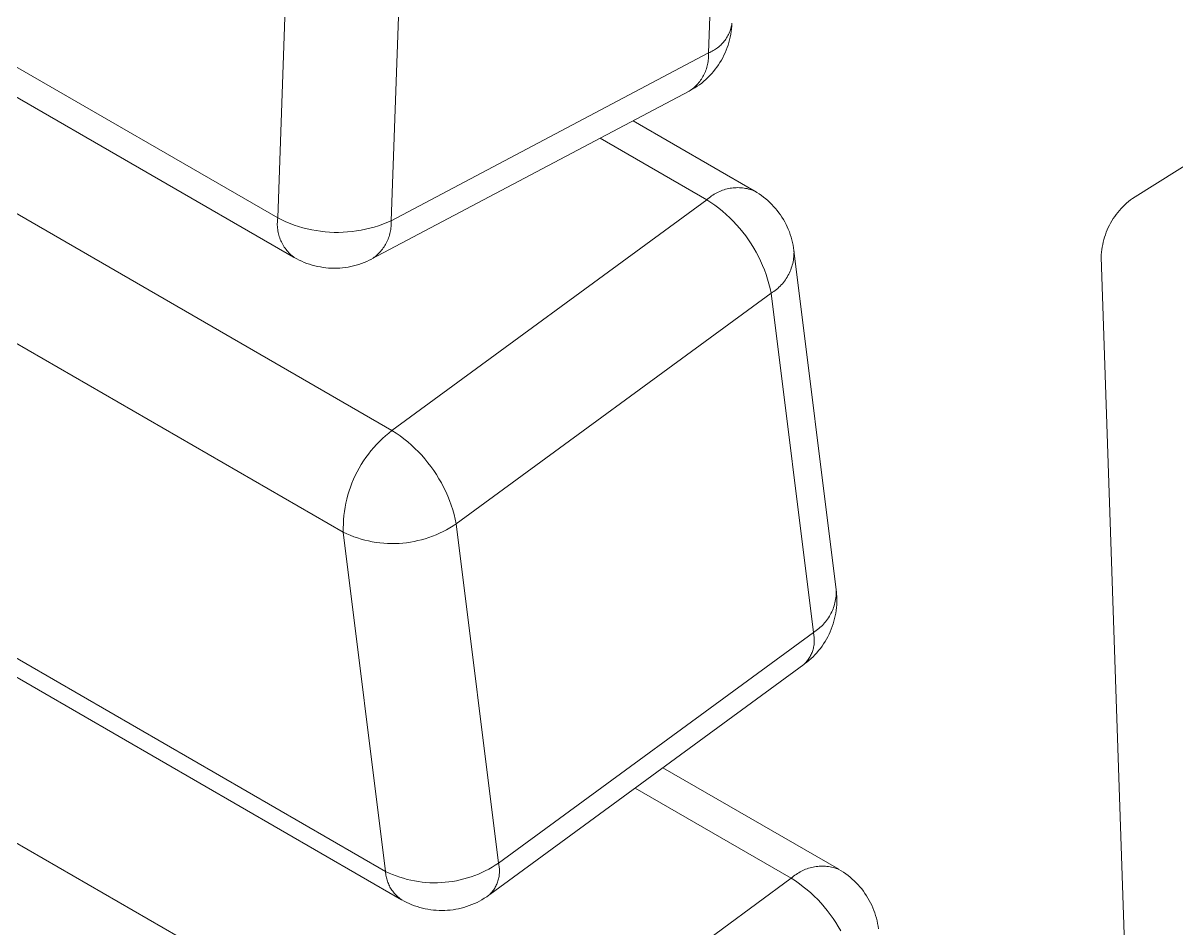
# Model space of a CAD drawing. Header units: inches. Extents: x -16 to 183, y -17 to 123.
# Drawn here: x 27.006 to 28.866, y -2.073 to -0.614 of the extents above; entities that cross this region are included whole.
import ezdxf

# ---------------------------------------------------------------- set-up
doc = ezdxf.new("R2010")
doc.units = ezdxf.units.IN
doc.layers.add('ZANO_R', color=7, linetype='Continuous', lineweight=0)

msp = doc.modelspace()

# ---------------------------------------------------------------- linework, layer by layer
at = {"layer": 'ZANO_R'}
for p, q in [((-5.31381, 17.96913), (27.4165, -0.92773)), ((27.44214, -0.99081), (-5.2865, 17.90508)), ((27.52221, -1.4341), (-5.2081, 17.46275)), ((-5.14002, 16.91612), (27.5903, -1.98073)), ((27.61626, -2.02635), (-5.11378, 16.87035)), ((-4.99348, 16.53346), (27.73684, -2.36339)), ((34.21635, 2.52011), (28.79436, -0.8962)), ((28.1108, -0.66187), (28.13242, -0.05873)), ((27.4165, -0.92773), (27.43812, -0.32459)), ((27.62089, -0.32909), (27.59927, -0.93223)), ((28.14293, -0.63201), (28.14195, -0.63391)), ((28.14384, -0.63007), (28.14293, -0.63201)), ((28.14468, -0.62811), (28.14384, -0.63007)), ((28.14545, -0.62612), (28.14468, -0.62811)), ((28.14615, -0.6241), (28.14545, -0.62612)), ((28.14666, -0.6318), (28.1458, -0.63617)), ((28.14678, -0.62206), (28.14615, -0.6241)), ((28.14736, -0.62741), (28.14666, -0.6318)), ((28.14734, -0.62), (28.14678, -0.62206)), ((28.14783, -0.61792), (28.14734, -0.62)), ((28.14792, -0.62299), (28.14736, -0.62741)), ((28.14824, -0.61582), (28.14783, -0.61792)), ((28.14832, -0.61856), (28.14792, -0.62299)), ((28.14859, -0.61372), (28.14824, -0.61582)), ((28.14857, -0.61412), (28.14832, -0.61856)), ((28.12883, -0.65063), (28.12722, -0.65202)), ((28.1304, -0.64917), (28.12883, -0.65063)), ((28.13191, -0.64766), (28.1304, -0.64917)), ((28.13337, -0.64611), (28.13191, -0.64766)), ((28.13478, -0.6445), (28.13337, -0.64611)), ((28.13612, -0.64284), (28.13478, -0.6445)), ((28.13741, -0.64114), (28.13612, -0.64284)), ((28.13864, -0.63939), (28.13741, -0.64114)), ((28.13981, -0.6376), (28.13864, -0.63939)), ((28.14091, -0.63577), (28.13981, -0.6376)), ((28.14234, -0.64905), (28.14089, -0.65326)), ((28.14195, -0.63391), (28.14091, -0.63577)), ((28.14364, -0.6448), (28.14234, -0.64905)), ((28.14479, -0.6405), (28.14364, -0.6448)), ((28.1458, -0.63617), (28.14479, -0.6405)), ((27.59927, -0.93223), (28.1108, -0.66187)), ((28.11085, -0.66888), (28.1107, -0.67121)), ((28.11277, -0.66104), (28.1108, -0.66187)), ((28.1108, -0.66187), (28.11089, -0.6642)), ((28.11091, -0.66654), (28.11085, -0.66888)), ((28.11089, -0.6642), (28.11091, -0.66654)), ((28.1147, -0.66013), (28.11277, -0.66104)), ((28.11661, -0.65917), (28.1147, -0.66013)), ((28.11848, -0.65813), (28.11661, -0.65917)), ((28.12031, -0.65703), (28.11848, -0.65813)), ((28.1221, -0.65587), (28.12031, -0.65703)), ((28.12385, -0.65465), (28.1221, -0.65587)), ((28.12556, -0.65337), (28.12385, -0.65465)), ((28.12722, -0.65202), (28.12556, -0.65337)), ((28.13569, -0.66554), (28.13368, -0.66951)), ((28.13756, -0.66151), (28.13569, -0.66554)), ((28.1393, -0.65741), (28.13756, -0.66151)), ((28.14089, -0.65326), (28.1393, -0.65741)), ((26.57872, -0.68012), (27.60067, -1.27014)), ((28.1075, -0.68721), (28.10674, -0.68942)), ((28.10819, -0.68498), (28.1075, -0.68721)), ((28.10881, -0.68273), (28.10819, -0.68498)), ((28.10934, -0.68045), (28.10881, -0.68273)), ((28.1098, -0.67816), (28.10934, -0.68045)), ((28.11018, -0.67585), (28.1098, -0.67816)), ((28.11048, -0.67354), (28.11018, -0.67585)), ((28.1107, -0.67121), (28.11048, -0.67354)), ((28.12431, -0.68463), (28.12164, -0.68819)), ((28.12684, -0.68097), (28.12431, -0.68463)), ((28.12925, -0.67723), (28.12684, -0.68097)), ((28.13153, -0.67341), (28.12925, -0.67723)), ((28.13368, -0.66951), (28.13153, -0.67341)), ((28.09803, -0.7059), (28.09663, -0.70778)), ((28.09936, -0.70398), (28.09803, -0.7059)), ((28.10062, -0.70201), (28.09936, -0.70398)), ((28.10182, -0.70001), (28.10062, -0.70201)), ((28.10294, -0.69796), (28.10182, -0.70001)), ((28.104, -0.69587), (28.10294, -0.69796)), ((28.10659, -0.70453), (28.10325, -0.70748)), ((28.10499, -0.69376), (28.104, -0.69587)), ((28.1059, -0.6916), (28.10499, -0.69376)), ((28.10674, -0.68942), (28.1059, -0.6916)), ((28.10982, -0.70148), (28.10659, -0.70453)), ((28.11295, -0.69831), (28.10982, -0.70148)), ((28.11596, -0.69504), (28.11295, -0.69831)), ((28.11886, -0.69166), (28.11596, -0.69504)), ((28.12164, -0.68819), (28.11886, -0.69166)), ((28.07953, -0.72354), (27.56827, -0.99376)), ((28.08147, -0.72223), (28.07953, -0.72353)), ((28.08517, -0.72039), (28.0813, -0.72258)), ((28.08336, -0.72086), (28.08147, -0.72223)), ((28.08521, -0.71943), (28.08336, -0.72086)), ((28.08896, -0.71806), (28.08517, -0.72039)), ((28.08701, -0.71794), (28.08521, -0.71943)), ((28.08875, -0.71638), (28.08701, -0.71794)), ((28.09044, -0.71477), (28.08875, -0.71638)), ((28.09267, -0.7156), (28.08896, -0.71806)), ((28.09208, -0.7131), (28.09044, -0.71477)), ((28.09366, -0.71138), (28.09208, -0.7131)), ((28.09629, -0.71301), (28.09267, -0.7156)), ((28.09518, -0.7096), (28.09366, -0.71138)), ((28.09663, -0.70778), (28.09518, -0.7096)), ((28.09982, -0.71031), (28.09629, -0.71301)), ((28.10325, -0.70748), (28.09982, -0.71031)), ((27.98927, -0.77124), (28.18464, -0.88404)), ((28.1081, -0.89855), (27.93619, -0.7993)), ((28.11383, -0.89371), (28.11584, -0.89223)), ((28.11584, -0.89223), (28.11791, -0.89082)), ((28.11791, -0.89082), (28.12002, -0.88948)), ((28.12002, -0.88948), (28.12218, -0.88822)), ((28.12218, -0.88822), (28.12438, -0.88703)), ((28.12438, -0.88703), (28.12662, -0.88592)), ((28.12662, -0.88592), (28.12889, -0.88488)), ((28.12889, -0.88488), (28.13121, -0.88393)), ((28.13121, -0.88393), (28.13355, -0.88305)), ((28.13355, -0.88305), (28.13592, -0.88226)), ((28.13592, -0.88226), (28.13832, -0.88155)), ((28.13832, -0.88155), (28.14074, -0.88092)), ((28.14074, -0.88092), (28.14318, -0.88038)), ((28.14318, -0.88038), (28.14564, -0.87992)), ((28.14564, -0.87992), (28.14811, -0.87954)), ((28.14811, -0.87954), (28.15059, -0.87925)), ((28.15059, -0.87925), (28.15308, -0.87905)), ((28.15308, -0.87905), (28.15558, -0.87893)), ((28.15558, -0.87893), (28.15808, -0.8789)), ((28.15808, -0.8789), (28.16058, -0.87896)), ((28.16058, -0.87896), (28.16308, -0.8791)), ((28.16308, -0.8791), (28.16557, -0.87933)), ((28.16557, -0.87933), (28.16805, -0.87964)), ((28.16805, -0.87964), (28.17052, -0.88004)), ((28.17052, -0.88004), (28.17297, -0.88052)), ((28.17297, -0.88052), (28.17541, -0.88109)), ((28.17541, -0.88109), (28.17782, -0.88174)), ((28.17782, -0.88174), (28.18021, -0.88248)), ((28.18021, -0.88248), (28.18257, -0.88329)), ((28.18257, -0.88329), (28.18491, -0.88419)), ((28.18491, -0.88419), (28.18869, -0.88647)), ((28.18869, -0.88647), (28.1924, -0.88887)), ((28.1924, -0.88887), (28.19602, -0.89139)), ((28.19602, -0.89139), (28.19956, -0.89404)), ((27.60067, -1.27014), (28.1081, -0.89855)), ((28.1081, -0.89855), (28.10995, -0.89687)), ((28.11465, -0.90283), (28.1081, -0.89855)), ((28.10995, -0.89687), (28.11186, -0.89526)), ((28.11186, -0.89526), (28.11383, -0.89371)), ((28.12105, -0.90733), (28.11465, -0.90283)), ((28.1273, -0.91204), (28.12105, -0.90733)), ((28.19956, -0.89404), (28.203, -0.89681)), ((28.203, -0.89681), (28.20635, -0.89969)), ((28.20635, -0.89969), (28.20959, -0.90269)), ((28.20959, -0.90269), (28.21273, -0.9058)), ((28.21273, -0.9058), (28.21576, -0.90901)), ((28.21576, -0.90901), (28.21868, -0.91232)), ((28.77869, -0.90957), (28.77584, -0.91256)), ((28.78164, -0.90669), (28.77869, -0.90957)), ((28.78468, -0.90391), (28.78164, -0.90669)), ((28.78782, -0.90123), (28.78468, -0.90391)), ((28.79105, -0.89866), (28.78782, -0.90123)), ((28.79436, -0.8962), (28.79105, -0.89866)), ((27.41622, -0.93005), (27.4165, -0.92773)), ((27.42303, -0.93094), (27.4165, -0.92773)), ((28.13338, -0.91696), (28.1273, -0.91204)), ((28.13929, -0.92208), (28.13338, -0.91696)), ((28.14502, -0.9274), (28.13929, -0.92208)), ((28.15057, -0.93291), (28.14502, -0.9274)), ((28.21868, -0.91232), (28.22149, -0.91573)), ((28.22149, -0.91573), (28.22418, -0.91923)), ((28.22418, -0.91923), (28.22675, -0.92283)), ((28.22675, -0.92283), (28.22919, -0.92651)), ((28.22919, -0.92651), (28.2315, -0.93027)), ((28.7632, -0.92883), (28.76101, -0.93233)), ((28.7655, -0.92541), (28.7632, -0.92883)), ((28.76792, -0.92206), (28.7655, -0.92541)), ((28.77045, -0.91881), (28.76792, -0.92206)), ((28.77309, -0.91564), (28.77045, -0.91881)), ((28.77584, -0.91256), (28.77309, -0.91564)), ((27.41583, -0.93705), (27.41588, -0.93472)), ((27.41587, -0.93939), (27.41583, -0.93705)), ((27.41598, -0.94173), (27.41587, -0.93939)), ((27.41588, -0.93472), (27.41601, -0.93238)), ((27.41618, -0.94406), (27.41598, -0.94173)), ((27.41601, -0.93238), (27.41622, -0.93005)), ((27.41646, -0.94638), (27.41618, -0.94406)), ((27.41682, -0.94869), (27.41646, -0.94638)), ((27.42966, -0.93393), (27.42303, -0.93094)), ((27.4364, -0.93668), (27.42966, -0.93393)), ((27.44322, -0.9392), (27.4364, -0.93668)), ((27.45013, -0.94148), (27.44322, -0.9392)), ((27.45711, -0.94352), (27.45013, -0.94148)), ((27.46416, -0.94532), (27.45711, -0.94352)), ((27.47127, -0.94687), (27.46416, -0.94532)), ((27.47843, -0.94817), (27.47127, -0.94687)), ((27.48562, -0.94923), (27.47843, -0.94817)), ((27.55081, -0.94745), (27.54363, -0.94865)), ((27.55794, -0.946), (27.55081, -0.94745)), ((27.56501, -0.94431), (27.55794, -0.946)), ((27.57202, -0.94237), (27.56501, -0.94431)), ((27.57896, -0.94019), (27.57202, -0.94237)), ((27.58582, -0.93778), (27.57896, -0.94019)), ((27.5926, -0.93512), (27.58582, -0.93778)), ((27.59927, -0.93223), (27.5926, -0.93512)), ((27.59865, -0.94616), (27.59828, -0.94846)), ((27.59895, -0.94385), (27.59865, -0.94616)), ((27.59917, -0.94154), (27.59895, -0.94385)), ((27.59932, -0.93921), (27.59917, -0.94154)), ((27.59927, -0.93223), (27.59937, -0.93456)), ((27.59938, -0.93689), (27.59932, -0.93921)), ((27.59937, -0.93456), (27.59938, -0.93689)), ((28.15594, -0.9386), (28.15057, -0.93291)), ((28.1611, -0.94447), (28.15594, -0.9386)), ((28.16607, -0.95052), (28.1611, -0.94447)), ((28.2315, -0.93027), (28.23369, -0.93411)), ((28.23369, -0.93411), (28.23574, -0.93802)), ((28.23574, -0.93802), (28.23766, -0.942)), ((28.23766, -0.942), (28.23944, -0.94604)), ((28.23944, -0.94604), (28.24109, -0.95014)), ((28.75349, -0.947), (28.75193, -0.95082)), ((28.75519, -0.94324), (28.75349, -0.947)), ((28.757, -0.93953), (28.75519, -0.94324)), ((28.75895, -0.9359), (28.757, -0.93953)), ((28.76101, -0.93233), (28.75895, -0.9359)), ((27.41726, -0.95099), (27.41682, -0.94869)), ((27.41778, -0.95327), (27.41726, -0.95099)), ((27.41837, -0.95553), (27.41778, -0.95327)), ((27.41905, -0.95777), (27.41837, -0.95553)), ((27.4198, -0.95999), (27.41905, -0.95777)), ((27.42063, -0.96217), (27.4198, -0.95999)), ((27.42153, -0.96433), (27.42063, -0.96217)), ((27.42251, -0.96646), (27.42153, -0.96433)), ((27.42356, -0.96855), (27.42251, -0.96646)), ((27.49285, -0.95004), (27.48562, -0.94923)), ((27.50011, -0.9506), (27.49285, -0.95004)), ((27.50737, -0.9509), (27.50011, -0.9506)), ((27.51465, -0.95095), (27.50737, -0.9509)), ((27.52192, -0.95076), (27.51465, -0.95095)), ((27.52918, -0.95031), (27.52192, -0.95076)), ((27.53642, -0.9496), (27.52918, -0.95031)), ((27.54363, -0.94865), (27.53642, -0.9496)), ((27.59253, -0.96611), (27.59148, -0.96819)), ((27.59351, -0.964), (27.59253, -0.96611)), ((27.59441, -0.96185), (27.59351, -0.964)), ((27.59524, -0.95968), (27.59441, -0.96185)), ((27.596, -0.95748), (27.59524, -0.95968)), ((27.59668, -0.95525), (27.596, -0.95748)), ((27.59729, -0.95301), (27.59668, -0.95525)), ((27.59782, -0.95074), (27.59729, -0.95301)), ((27.59828, -0.94846), (27.59782, -0.95074)), ((28.17083, -0.95673), (28.16607, -0.95052)), ((28.17537, -0.96309), (28.17083, -0.95673)), ((28.1797, -0.96961), (28.17537, -0.96309)), ((28.24109, -0.95014), (28.24259, -0.95429)), ((28.24259, -0.95429), (28.24395, -0.95849)), ((28.24395, -0.95849), (28.24516, -0.96274)), ((28.24516, -0.96274), (28.24623, -0.96703)), ((28.24623, -0.96703), (28.24715, -0.97134)), ((28.747, -0.96655), (28.7461, -0.97058)), ((28.74803, -0.96256), (28.747, -0.96655)), ((28.7492, -0.9586), (28.74803, -0.96256)), ((28.7505, -0.95468), (28.7492, -0.9586)), ((28.75193, -0.95082), (28.7505, -0.95468)), ((27.42469, -0.9706), (27.42356, -0.96855)), ((27.42588, -0.97261), (27.42469, -0.9706)), ((27.42714, -0.97458), (27.42588, -0.97261)), ((27.42847, -0.9765), (27.42714, -0.97458)), ((27.42987, -0.97838), (27.42847, -0.9765)), ((27.43133, -0.9802), (27.42987, -0.97838)), ((27.43285, -0.98198), (27.43133, -0.9802)), ((27.43444, -0.9837), (27.43285, -0.98198)), ((27.43608, -0.98536), (27.43444, -0.9837)), ((27.43778, -0.98697), (27.43608, -0.98536)), ((27.57909, -0.98498), (27.57741, -0.98659)), ((27.58071, -0.98331), (27.57909, -0.98498)), ((27.58228, -0.98158), (27.58071, -0.98331)), ((27.58378, -0.97981), (27.58228, -0.98158)), ((27.58523, -0.97798), (27.58378, -0.97981)), ((27.58661, -0.97611), (27.58523, -0.97798)), ((27.58793, -0.97419), (27.58661, -0.97611)), ((27.58918, -0.97223), (27.58793, -0.97419)), ((27.59036, -0.97023), (27.58918, -0.97223)), ((27.59148, -0.96819), (27.59036, -0.97023)), ((28.1838, -0.97627), (28.1797, -0.96961)), ((28.18768, -0.98306), (28.1838, -0.97627)), ((28.19132, -0.98998), (28.18768, -0.98306)), ((28.24715, -0.97134), (28.24792, -0.97569)), ((28.24792, -0.97569), (28.24855, -0.98007)), ((28.24847, -0.98799), (28.24859, -0.98535)), ((28.24861, -0.98271), (28.24855, -0.98007)), ((28.24856, -0.98018), (28.31663, -1.52669)), ((28.24859, -0.98535), (28.24861, -0.98271)), ((28.74424, -0.98281), (28.7439, -0.98692)), ((28.74472, -0.97871), (28.74424, -0.98281)), ((28.74534, -0.97463), (28.74472, -0.97871)), ((28.7461, -0.97058), (28.74534, -0.97463)), ((27.43954, -0.98852), (27.43778, -0.98697)), ((27.44134, -0.99), (27.43954, -0.98852)), ((27.4432, -0.99142), (27.44134, -0.99)), ((27.44713, -0.9936), (27.4432, -0.99142)), ((27.45113, -0.99564), (27.44713, -0.9936)), ((27.4552, -0.99754), (27.45113, -0.99564)), ((27.45933, -0.9993), (27.4552, -0.99754)), ((27.46353, -1.00091), (27.45933, -0.9993)), ((27.46777, -1.00238), (27.46353, -1.00091)), ((27.47207, -1.0037), (27.46777, -1.00238)), ((27.4764, -1.00486), (27.47207, -1.0037)), ((27.54301, -1.00387), (27.53867, -1.00502)), ((27.54732, -1.00257), (27.54301, -1.00387)), ((27.55157, -1.00113), (27.54732, -1.00257)), ((27.55577, -0.99954), (27.55157, -1.00113)), ((27.55991, -0.9978), (27.55577, -0.99954)), ((27.56399, -0.99592), (27.55991, -0.9978)), ((27.568, -0.9939), (27.56399, -0.99592)), ((27.57019, -0.99245), (27.56827, -0.99376)), ((27.57207, -0.99108), (27.57019, -0.99245)), ((27.5739, -0.98964), (27.57207, -0.99108)), ((27.57568, -0.98815), (27.5739, -0.98964)), ((27.57741, -0.98659), (27.57568, -0.98815)), ((28.19473, -0.99702), (28.19132, -0.98998)), ((28.1979, -1.00417), (28.19473, -0.99702)), ((28.20083, -1.01143), (28.1979, -1.00417)), ((28.24512, -1.00615), (28.24587, -1.00361)), ((28.24587, -1.00361), (28.24652, -1.00105)), ((28.24652, -1.00105), (28.24709, -0.99847)), ((28.24709, -0.99847), (28.24757, -0.99587)), ((28.24757, -0.99587), (28.24796, -0.99325)), ((28.24796, -0.99325), (28.24826, -0.99063)), ((28.24826, -0.99063), (28.24847, -0.98799)), ((28.7439, -0.98692), (28.7437, -0.99104)), ((28.7437, -0.99104), (28.92195, -6.25838)), ((27.48078, -1.00588), (27.4764, -1.00486)), ((27.48519, -1.00674), (27.48078, -1.00588)), ((27.48962, -1.00745), (27.48519, -1.00674)), ((27.49408, -1.00801), (27.48962, -1.00745)), ((27.49855, -1.00841), (27.49408, -1.00801)), ((27.50304, -1.00866), (27.49855, -1.00841)), ((27.50753, -1.00874), (27.50304, -1.00866)), ((27.51202, -1.00868), (27.50753, -1.00874)), ((27.51651, -1.00846), (27.51202, -1.00868)), ((27.52098, -1.00808), (27.51651, -1.00846)), ((27.52544, -1.00754), (27.52098, -1.00808)), ((27.52988, -1.00685), (27.52544, -1.00754)), ((27.53429, -1.00601), (27.52988, -1.00685)), ((27.53867, -1.00502), (27.53429, -1.00601)), ((28.2035, -1.01877), (28.20083, -1.01143)), ((28.20593, -1.02621), (28.2035, -1.01877)), ((28.23755, -1.02298), (28.23888, -1.0207)), ((28.23888, -1.0207), (28.24013, -1.01836)), ((28.24013, -1.01836), (28.24129, -1.01599)), ((28.24129, -1.01599), (28.24238, -1.01358)), ((28.24238, -1.01358), (28.24338, -1.01114)), ((28.24338, -1.01114), (28.24429, -1.00866)), ((28.24429, -1.00866), (28.24512, -1.00615)), ((28.2081, -1.03372), (28.20593, -1.02621)), ((28.21002, -1.04131), (28.2081, -1.03372)), ((28.21169, -1.04895), (28.21002, -1.04131)), ((28.22031, -1.04285), (28.22233, -1.04114)), ((28.22233, -1.04114), (28.22429, -1.03937)), ((28.22429, -1.03937), (28.22619, -1.03753)), ((28.22619, -1.03753), (28.22802, -1.03562)), ((28.22802, -1.03562), (28.22979, -1.03366)), ((28.22979, -1.03366), (28.23149, -1.03163)), ((28.23149, -1.03163), (28.23311, -1.02955)), ((28.23311, -1.02955), (28.23467, -1.02741)), ((28.23467, -1.02741), (28.23615, -1.02522)), ((28.23615, -1.02522), (28.23755, -1.02298)), ((28.21169, -1.04895), (27.70425, -1.42053)), ((28.21169, -1.04895), (28.21392, -1.04754)), ((28.27977, -1.59558), (28.21169, -1.04895)), ((28.21392, -1.04754), (28.2161, -1.04605)), ((28.2161, -1.04605), (28.21824, -1.04448)), ((28.21824, -1.04448), (28.22031, -1.04285)), ((27.58035, -1.28785), (27.5852, -1.28316)), ((27.5852, -1.28316), (27.59021, -1.27865)), ((27.59021, -1.27865), (27.59537, -1.2743)), ((27.59537, -1.2743), (27.60067, -1.27014)), ((27.60722, -1.27442), (27.60067, -1.27014)), ((27.61362, -1.27891), (27.60722, -1.27442)), ((27.61986, -1.28362), (27.61362, -1.27891)), ((27.56679, -1.30285), (27.57114, -1.2977)), ((27.57114, -1.2977), (27.57566, -1.29269)), ((27.57566, -1.29269), (27.58035, -1.28785)), ((27.62594, -1.28854), (27.61986, -1.28362)), ((27.63185, -1.29366), (27.62594, -1.28854)), ((27.63759, -1.29898), (27.63185, -1.29366)), ((27.64314, -1.30449), (27.63759, -1.29898)), ((27.55122, -1.32484), (27.55483, -1.31915)), ((27.55483, -1.31915), (27.55863, -1.31358)), ((27.55863, -1.31358), (27.56262, -1.30815)), ((27.56262, -1.30815), (27.56679, -1.30285)), ((27.6485, -1.31019), (27.64314, -1.30449)), ((27.65367, -1.31606), (27.6485, -1.31019)), ((27.65863, -1.3221), (27.65367, -1.31606)), ((27.54157, -1.34262), (27.54459, -1.33658)), ((27.54459, -1.33658), (27.5478, -1.33066)), ((27.5478, -1.33066), (27.55122, -1.32484)), ((27.66339, -1.32831), (27.65863, -1.3221)), ((27.66794, -1.33468), (27.66339, -1.32831)), ((27.67226, -1.34119), (27.66794, -1.33468)), ((27.53379, -1.36128), (27.53617, -1.35497)), ((27.53617, -1.35497), (27.53877, -1.34875)), ((27.53877, -1.34875), (27.54157, -1.34262)), ((27.67637, -1.34785), (27.67226, -1.34119)), ((27.68024, -1.35464), (27.67637, -1.34785)), ((27.68389, -1.36156), (27.68024, -1.35464)), ((27.52794, -1.38063), (27.52967, -1.37411)), ((27.52967, -1.37411), (27.53162, -1.36766)), ((27.53162, -1.36766), (27.53379, -1.36128)), ((27.6873, -1.3686), (27.68389, -1.36156)), ((27.69047, -1.37576), (27.6873, -1.3686)), ((27.69339, -1.38301), (27.69047, -1.37576)), ((27.52409, -1.40048), (27.52515, -1.39382)), ((27.52515, -1.39382), (27.52643, -1.3872)), ((27.52643, -1.3872), (27.52794, -1.38063)), ((27.69607, -1.39036), (27.69339, -1.38301)), ((27.69849, -1.3978), (27.69607, -1.39036)), ((27.52265, -1.41389), (27.52326, -1.40717)), ((27.52326, -1.40717), (27.52409, -1.40048)), ((27.70067, -1.40531), (27.69849, -1.3978)), ((27.70259, -1.41289), (27.70067, -1.40531)), ((27.70425, -1.42053), (27.70259, -1.41289)), ((27.52213, -1.42736), (27.52228, -1.42062)), ((27.52221, -1.4341), (27.52213, -1.42736)), ((27.52228, -1.42062), (27.52265, -1.41389)), ((27.68302, -1.43308), (27.68848, -1.43021)), ((27.68848, -1.43021), (27.69385, -1.42717)), ((27.69385, -1.42717), (27.6991, -1.42394)), ((27.6991, -1.42394), (27.70425, -1.42053)), ((27.70425, -1.42053), (27.77233, -1.96716)), ((27.52221, -1.4341), (27.52781, -1.43671)), ((27.5903, -1.98073), (27.52221, -1.4341)), ((27.52781, -1.43671), (27.53348, -1.43912)), ((27.53348, -1.43912), (27.53924, -1.44134)), ((27.53924, -1.44134), (27.54507, -1.44336)), ((27.54507, -1.44336), (27.55097, -1.44518)), ((27.55097, -1.44518), (27.55692, -1.4468)), ((27.55692, -1.4468), (27.56293, -1.44822)), ((27.56293, -1.44822), (27.56898, -1.44943)), ((27.56898, -1.44943), (27.57506, -1.45043)), ((27.57506, -1.45043), (27.58118, -1.45123)), ((27.62427, -1.45095), (27.63038, -1.45008)), ((27.63038, -1.45008), (27.63645, -1.449)), ((27.63645, -1.449), (27.64249, -1.44771)), ((27.64249, -1.44771), (27.64847, -1.44621)), ((27.64847, -1.44621), (27.6544, -1.44452)), ((27.6544, -1.44452), (27.66028, -1.44262)), ((27.66028, -1.44262), (27.66608, -1.44053)), ((27.66608, -1.44053), (27.67181, -1.43824)), ((27.67181, -1.43824), (27.67746, -1.43575)), ((27.67746, -1.43575), (27.68302, -1.43308)), ((27.58118, -1.45123), (27.58732, -1.45182)), ((27.58732, -1.45182), (27.59348, -1.4522)), ((27.59348, -1.4522), (27.59965, -1.45237)), ((27.59965, -1.45237), (27.60582, -1.45233)), ((27.60582, -1.45233), (27.61198, -1.45208)), ((27.61198, -1.45208), (27.61814, -1.45162)), ((27.61814, -1.45162), (27.62427, -1.45095)), ((28.31518, -1.54509), (28.31566, -1.5425)), ((28.31566, -1.5425), (28.31604, -1.53988)), ((28.31604, -1.53988), (28.31634, -1.53725)), ((28.31634, -1.53725), (28.31655, -1.53462)), ((28.31655, -1.53462), (28.31667, -1.53198)), ((28.3167, -1.52934), (28.31663, -1.52669)), ((28.31667, -1.53198), (28.3167, -1.52934)), ((28.31689, -1.52885), (28.31729, -1.5333)), ((28.31729, -1.5333), (28.31754, -1.53776)), ((28.31754, -1.53776), (28.31764, -1.54223)), ((28.31764, -1.54223), (28.31758, -1.5467)), ((28.30938, -1.56262), (28.31046, -1.56021)), ((28.31046, -1.56021), (28.31146, -1.55776)), ((28.31146, -1.55776), (28.31238, -1.55528)), ((28.31238, -1.55528), (28.31321, -1.55277)), ((28.31321, -1.55277), (28.31395, -1.55024)), ((28.31395, -1.55024), (28.31461, -1.54768)), ((28.31461, -1.54768), (28.31518, -1.54509)), ((28.31648, -1.56006), (28.31581, -1.56448)), ((28.317, -1.55562), (28.31648, -1.56006)), ((28.31737, -1.55117), (28.317, -1.55562)), ((28.31758, -1.5467), (28.31737, -1.55117)), ((28.29611, -1.58225), (28.29787, -1.58029)), ((28.29787, -1.58029), (28.29957, -1.57826)), ((28.29957, -1.57826), (28.3012, -1.57618)), ((28.3012, -1.57618), (28.30275, -1.57404)), ((28.30275, -1.57404), (28.30423, -1.57185)), ((28.30423, -1.57185), (28.30564, -1.56961)), ((28.30564, -1.56961), (28.30696, -1.56732)), ((28.30696, -1.56732), (28.30821, -1.56499)), ((28.30821, -1.56499), (28.30938, -1.56262)), ((28.31288, -1.57756), (28.3116, -1.58185)), ((28.314, -1.57324), (28.31288, -1.57756)), ((28.31498, -1.56887), (28.314, -1.57324)), ((28.31581, -1.56448), (28.31498, -1.56887)), ((27.77233, -1.96716), (28.27977, -1.59558)), ((28.27977, -1.59558), (28.282, -1.59416)), ((28.28018, -1.59736), (28.27977, -1.59558)), ((28.28053, -1.59915), (28.28018, -1.59736)), ((28.28082, -1.60096), (28.28053, -1.59915)), ((28.282, -1.59416), (28.28419, -1.59267)), ((28.28419, -1.59267), (28.28632, -1.59111)), ((28.28632, -1.59111), (28.2884, -1.58948)), ((28.2884, -1.58948), (28.29042, -1.58777)), ((28.29042, -1.58777), (28.29238, -1.586)), ((28.29238, -1.586), (28.29427, -1.58416)), ((28.29427, -1.58416), (28.29611, -1.58225)), ((28.30504, -1.59846), (28.30305, -1.60247)), ((28.30689, -1.5944), (28.30504, -1.59846)), ((28.30861, -1.59027), (28.30689, -1.5944)), ((28.31018, -1.58608), (28.30861, -1.59027)), ((28.3116, -1.58185), (28.31018, -1.58608)), ((28.28025, -1.61913), (28.28059, -1.61734)), ((28.28059, -1.61734), (28.28087, -1.61553)), ((28.28104, -1.60277), (28.28082, -1.60096)), ((28.28087, -1.61553), (28.28108, -1.61372)), ((28.28121, -1.60459), (28.28104, -1.60277)), ((28.28108, -1.61372), (28.28123, -1.61189)), ((28.28131, -1.60641), (28.28121, -1.60459)), ((28.28123, -1.61189), (28.28132, -1.61007)), ((28.28134, -1.60824), (28.28131, -1.60641)), ((28.28132, -1.61007), (28.28134, -1.60824)), ((28.29372, -1.61771), (28.29107, -1.62131)), ((28.29625, -1.61402), (28.29372, -1.61771)), ((28.29865, -1.61025), (28.29625, -1.61402)), ((28.30091, -1.60639), (28.29865, -1.61025)), ((28.30305, -1.60247), (28.30091, -1.60639)), ((28.27262, -1.6376), (28.2736, -1.63606)), ((28.2736, -1.63606), (28.27452, -1.63448)), ((28.27452, -1.63448), (28.27539, -1.63287)), ((28.27539, -1.63287), (28.2762, -1.63124)), ((28.27927, -1.63472), (28.27604, -1.63781)), ((28.2762, -1.63124), (28.27696, -1.62957)), ((28.27696, -1.62957), (28.27766, -1.62788)), ((28.27766, -1.62788), (28.2783, -1.62617)), ((28.2783, -1.62617), (28.27888, -1.62444)), ((28.27888, -1.62444), (28.2794, -1.62269)), ((28.28239, -1.63152), (28.27927, -1.63472)), ((28.2794, -1.62269), (28.27986, -1.62092)), ((28.27986, -1.62092), (28.28025, -1.61913)), ((28.2854, -1.62822), (28.28239, -1.63152)), ((28.2883, -1.62481), (28.2854, -1.62822)), ((28.29107, -1.62131), (28.2883, -1.62481)), ((28.26439, -1.64736), (27.75829, -2.01796)), ((28.26439, -1.64736), (28.26571, -1.64609)), ((28.26571, -1.64609), (28.26698, -1.64478)), ((28.26926, -1.64364), (28.26573, -1.64637)), ((28.26698, -1.64478), (28.26821, -1.64342)), ((28.26821, -1.64342), (28.26938, -1.64202)), ((28.2727, -1.64078), (28.26926, -1.64364)), ((28.26938, -1.64202), (28.27051, -1.64059)), ((28.27051, -1.64059), (28.27159, -1.63911)), ((28.27159, -1.63911), (28.27262, -1.6376)), ((28.27604, -1.63781), (28.2727, -1.64078)), ((28.03734, -1.81363), (28.32081, -1.97729)), ((28.24427, -1.99181), (27.99251, -1.84645)), ((27.76193, -1.97379), (27.76719, -1.97057)), ((27.76719, -1.97057), (27.77233, -1.96716)), ((27.77275, -1.96894), (27.77233, -1.96716)), ((27.7731, -1.97074), (27.77275, -1.96894)), ((27.77338, -1.97254), (27.7731, -1.97074)), ((27.5903, -1.98073), (27.59589, -1.98334)), ((27.59044, -1.98275), (27.5903, -1.98073)), ((27.59065, -1.98477), (27.59044, -1.98275)), ((27.59093, -1.98678), (27.59065, -1.98477)), ((27.59128, -1.98877), (27.59093, -1.98678)), ((27.5917, -1.99076), (27.59128, -1.98877)), ((27.59589, -1.98334), (27.60157, -1.98575)), ((27.60157, -1.98575), (27.60733, -1.98797)), ((27.60733, -1.98797), (27.61316, -1.98999)), ((27.72249, -1.99115), (27.72836, -1.98925)), ((27.72836, -1.98925), (27.73416, -1.98715)), ((27.73416, -1.98715), (27.73989, -1.98486)), ((27.73989, -1.98486), (27.74554, -1.98238)), ((27.74554, -1.98238), (27.7511, -1.9797)), ((27.7511, -1.9797), (27.75657, -1.97684)), ((27.75657, -1.97684), (27.76193, -1.97379)), ((27.77282, -1.99072), (27.77316, -1.98892)), ((27.77316, -1.98892), (27.77343, -1.98712)), ((27.77361, -1.97435), (27.77338, -1.97254)), ((27.77343, -1.98712), (27.77365, -1.9853)), ((27.77377, -1.97617), (27.77361, -1.97435)), ((27.77365, -1.9853), (27.7738, -1.98348)), ((27.77387, -1.978), (27.77377, -1.97617)), ((27.7738, -1.98348), (27.77388, -1.98165)), ((27.77391, -1.97983), (27.77387, -1.978)), ((27.77388, -1.98165), (27.77391, -1.97983)), ((28.24612, -1.99013), (28.24803, -1.98851)), ((28.24803, -1.98851), (28.25, -1.98696)), ((28.25, -1.98696), (28.25201, -1.98548)), ((28.25201, -1.98548), (28.25408, -1.98407)), ((28.25408, -1.98407), (28.25619, -1.98274)), ((28.25619, -1.98274), (28.25835, -1.98147)), ((28.25835, -1.98147), (28.26055, -1.98028)), ((28.26055, -1.98028), (28.26279, -1.97917)), ((28.26279, -1.97917), (28.26506, -1.97814)), ((28.26506, -1.97814), (28.26737, -1.97718)), ((28.26737, -1.97718), (28.26972, -1.97631)), ((28.26972, -1.97631), (28.27209, -1.97552)), ((28.27209, -1.97552), (28.27449, -1.9748)), ((28.27449, -1.9748), (28.27691, -1.97418)), ((28.27691, -1.97418), (28.27935, -1.97363)), ((28.27935, -1.97363), (28.2818, -1.97317)), ((28.2818, -1.97317), (28.28428, -1.9728)), ((28.28428, -1.9728), (28.28676, -1.97251)), ((28.28676, -1.97251), (28.28925, -1.97231)), ((28.28925, -1.97231), (28.29175, -1.97219)), ((28.29175, -1.97219), (28.29425, -1.97216)), ((28.29425, -1.97216), (28.29675, -1.97221)), ((28.29675, -1.97221), (28.29925, -1.97236)), ((28.29925, -1.97236), (28.30174, -1.97258)), ((28.30174, -1.97258), (28.30422, -1.9729)), ((28.30422, -1.9729), (28.30669, -1.97329)), ((28.30669, -1.97329), (28.30914, -1.97378)), ((28.30914, -1.97378), (28.31158, -1.97435)), ((28.31158, -1.97435), (28.31399, -1.975)), ((28.31399, -1.975), (28.31638, -1.97573)), ((28.31638, -1.97573), (28.31874, -1.97655)), ((28.31874, -1.97655), (28.32108, -1.97745)), ((28.32108, -1.97745), (28.32486, -1.97972)), ((28.32486, -1.97972), (28.32857, -1.98212)), ((28.32857, -1.98212), (28.33219, -1.98465)), ((28.33219, -1.98465), (28.33573, -1.9873)), ((28.33573, -1.9873), (28.33917, -1.99006)), ((27.59219, -1.99272), (27.5917, -1.99076)), ((27.59274, -1.99467), (27.59219, -1.99272)), ((27.59336, -1.9966), (27.59274, -1.99467)), ((27.59405, -1.99851), (27.59336, -1.9966)), ((27.59481, -2.00039), (27.59405, -1.99851)), ((27.59563, -2.00224), (27.59481, -2.00039)), ((27.59651, -2.00407), (27.59563, -2.00224)), ((27.59746, -2.00586), (27.59651, -2.00407)), ((27.59847, -2.00762), (27.59746, -2.00586)), ((27.59954, -2.00934), (27.59847, -2.00762)), ((27.61316, -1.98999), (27.61905, -1.99181)), ((27.61905, -1.99181), (27.625, -1.99343)), ((27.625, -1.99343), (27.63101, -1.99484)), ((27.63101, -1.99484), (27.63706, -1.99605)), ((27.63706, -1.99605), (27.64315, -1.99706)), ((27.64315, -1.99706), (27.64927, -1.99786)), ((27.64927, -1.99786), (27.65541, -1.99845)), ((27.65541, -1.99845), (27.66157, -1.99883)), ((27.66157, -1.99883), (27.66773, -1.999)), ((27.66773, -1.999), (27.6739, -1.99896)), ((27.6739, -1.99896), (27.68007, -1.99871)), ((27.68007, -1.99871), (27.68622, -1.99825)), ((27.68622, -1.99825), (27.69235, -1.99758)), ((27.69235, -1.99758), (27.69846, -1.99671)), ((27.69846, -1.99671), (27.70454, -1.99562)), ((27.70454, -1.99562), (27.71057, -1.99433)), ((27.71057, -1.99433), (27.71656, -1.99284)), ((27.71656, -1.99284), (27.72249, -1.99115)), ((27.73684, -2.36339), (28.24427, -1.99181)), ((27.76519, -2.00919), (27.76616, -2.00764)), ((27.76616, -2.00764), (27.76709, -2.00607)), ((27.76709, -2.00607), (27.76796, -2.00446)), ((27.76796, -2.00446), (27.76877, -2.00282)), ((27.76877, -2.00282), (27.76952, -2.00116)), ((27.76952, -2.00116), (27.77022, -1.99947)), ((27.77022, -1.99947), (27.77086, -1.99776)), ((27.77086, -1.99776), (27.77144, -1.99602)), ((27.77144, -1.99602), (27.77196, -1.99427)), ((27.77196, -1.99427), (27.77242, -1.9925)), ((27.77242, -1.9925), (27.77282, -1.99072)), ((28.24427, -1.99181), (28.24612, -1.99013)), ((28.25082, -1.99608), (28.24427, -1.99181)), ((28.25722, -2.00058), (28.25082, -1.99608)), ((28.26346, -2.00529), (28.25722, -2.00058)), ((28.26955, -2.01021), (28.26346, -2.00529)), ((28.33917, -1.99006), (28.34251, -1.99295)), ((28.34251, -1.99295), (28.34576, -1.99595)), ((28.34576, -1.99595), (28.3489, -1.99905)), ((28.3489, -1.99905), (28.35193, -2.00226)), ((28.35193, -2.00226), (28.35485, -2.00557)), ((28.35485, -2.00557), (28.35766, -2.00898)), ((27.60066, -2.01103), (27.59954, -2.00934)), ((27.60185, -2.01267), (27.60066, -2.01103)), ((27.60309, -2.01427), (27.60185, -2.01267)), ((27.60439, -2.01583), (27.60309, -2.01427)), ((27.60573, -2.01734), (27.60439, -2.01583)), ((27.60714, -2.01881), (27.60573, -2.01734)), ((27.60859, -2.02022), (27.60714, -2.01881)), ((27.61009, -2.02159), (27.60859, -2.02022)), ((27.61163, -2.0229), (27.61009, -2.02159)), ((27.61322, -2.02416), (27.61163, -2.0229)), ((27.61486, -2.02536), (27.61322, -2.02416)), ((27.61653, -2.0265), (27.61486, -2.02536)), ((27.62047, -2.02868), (27.61653, -2.0265)), ((27.74563, -2.02631), (27.74169, -2.02849)), ((27.74949, -2.02398), (27.74563, -2.02631)), ((27.75327, -2.02153), (27.74949, -2.02398)), ((27.75696, -2.01894), (27.75327, -2.02153)), ((27.75696, -2.01894), (27.75827, -2.01767)), ((27.75827, -2.01767), (27.75954, -2.01636)), ((27.75954, -2.01636), (27.76077, -2.01501)), ((27.76077, -2.01501), (27.76195, -2.01361)), ((27.76195, -2.01361), (27.76308, -2.01217)), ((27.76308, -2.01217), (27.76416, -2.0107)), ((27.76416, -2.0107), (27.76519, -2.00919)), ((28.27546, -2.01533), (28.26955, -2.01021)), ((28.28119, -2.02065), (28.27546, -2.01533)), ((28.28674, -2.02616), (28.28119, -2.02065)), ((28.29211, -2.03186), (28.28674, -2.02616)), ((28.35766, -2.00898), (28.36035, -2.01249)), ((28.36035, -2.01249), (28.36291, -2.01608)), ((28.36291, -2.01608), (28.36536, -2.01976)), ((28.36536, -2.01976), (28.36767, -2.02352)), ((28.36767, -2.02352), (28.36986, -2.02736)), ((27.62449, -2.03071), (27.62047, -2.02868)), ((27.62858, -2.03261), (27.62449, -2.03071)), ((27.63273, -2.03436), (27.62858, -2.03261)), ((27.63694, -2.03597), (27.63273, -2.03436)), ((27.6412, -2.03742), (27.63694, -2.03597)), ((27.64552, -2.03873), (27.6412, -2.03742)), ((27.64987, -2.03989), (27.64552, -2.03873)), ((27.65426, -2.0409), (27.64987, -2.03989)), ((27.65869, -2.04175), (27.65426, -2.0409)), ((27.66314, -2.04245), (27.65869, -2.04175)), ((27.66761, -2.04299), (27.66314, -2.04245)), ((27.6721, -2.04337), (27.66761, -2.04299)), ((27.6766, -2.0436), (27.6721, -2.04337)), ((27.68111, -2.04367), (27.6766, -2.0436)), ((27.68561, -2.04359), (27.68111, -2.04367)), ((27.69011, -2.04334), (27.68561, -2.04359)), ((27.6946, -2.04295), (27.69011, -2.04334)), ((27.69907, -2.04239), (27.6946, -2.04295)), ((27.70352, -2.04168), (27.69907, -2.04239)), ((27.70794, -2.04082), (27.70352, -2.04168)), ((27.71233, -2.0398), (27.70794, -2.04082)), ((27.71668, -2.03863), (27.71233, -2.0398)), ((27.72099, -2.0373), (27.71668, -2.03863)), ((27.72525, -2.03583), (27.72099, -2.0373)), ((27.72945, -2.03421), (27.72525, -2.03583)), ((27.7336, -2.03245), (27.72945, -2.03421)), ((27.73768, -2.03054), (27.7336, -2.03245)), ((27.74169, -2.02849), (27.73768, -2.03054)), ((28.29727, -2.03773), (28.29211, -2.03186)), ((28.30224, -2.04377), (28.29727, -2.03773)), ((28.30699, -2.04998), (28.30224, -2.04377)), ((28.36986, -2.02736), (28.37191, -2.03127)), ((28.37191, -2.03127), (28.37383, -2.03525)), ((28.37383, -2.03525), (28.37561, -2.03929)), ((28.37561, -2.03929), (28.37725, -2.04339)), ((28.37725, -2.04339), (28.37876, -2.04755)), ((28.31154, -2.05635), (28.30699, -2.04998)), ((28.31587, -2.06286), (28.31154, -2.05635)), ((28.31997, -2.06952), (28.31587, -2.06286)), ((28.37876, -2.04755), (28.38011, -2.05175)), ((28.38011, -2.05175), (28.38133, -2.05599)), ((28.38133, -2.05599), (28.3824, -2.06028)), ((28.3824, -2.06028), (28.38332, -2.0646)), ((28.32385, -2.07631), (28.31997, -2.06952)), ((28.38332, -2.0646), (28.38409, -2.06895)), ((28.38409, -2.06895), (28.38472, -2.07332))]:
    msp.add_line(p, q, dxfattribs=at)

doc.saveas('drawing.dxf')
